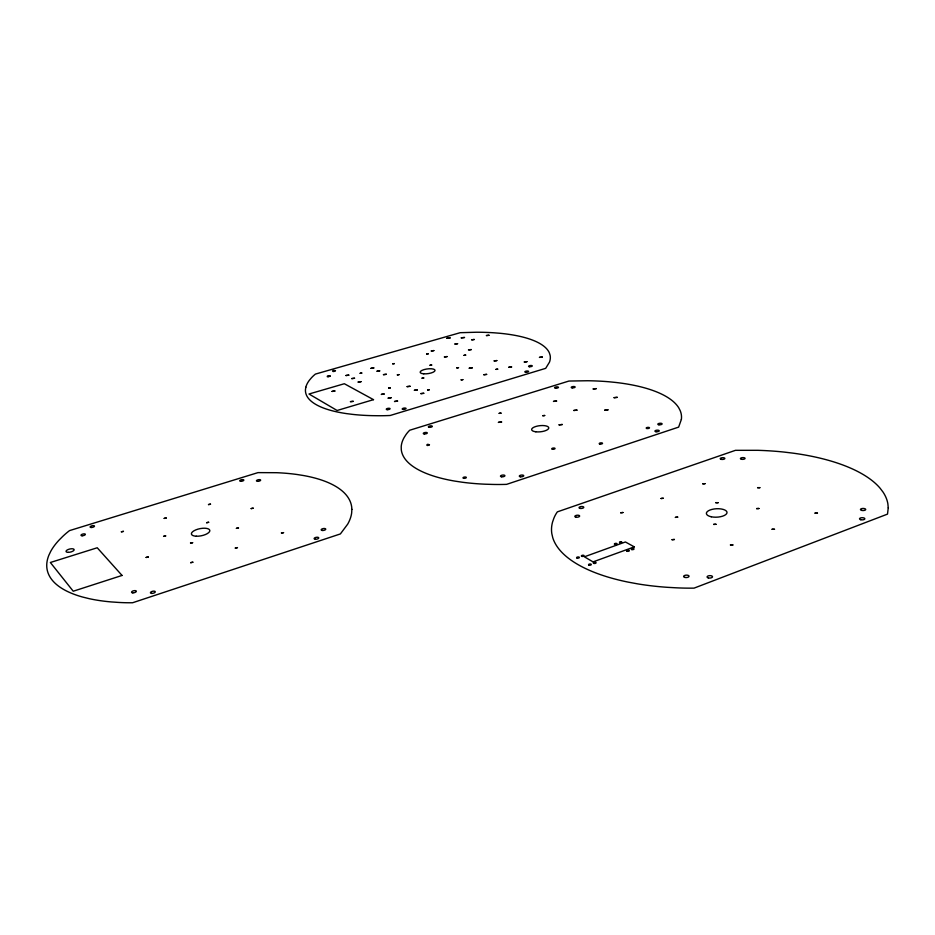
<?xml version="1.0" encoding="UTF-8"?>
<svg xmlns="http://www.w3.org/2000/svg" width="935" height="935" viewBox="0 0 935 935"><rect width="100%" height="100%" fill="white"/><g stroke="black" fill="none" stroke-linecap="round" stroke-linejoin="round"><path stroke-width="1.4" d="M454.959 344.033L457.718 343.683L454.959 343.998M253.175 508.184L251.164 508.593L253.175 508.184M488.982 335.233L486.317 335.572L488.958 335.303M511.585 366.917L508.652 367.28L511.574 367.011M677.688 517.137L675.409 517.371L677.688 517.137M391.192 397.679L388.2 398.146L391.192 397.679M237.443 547.618L235.316 548.062L237.443 547.618M238.483 527.936L236.426 528.357L238.483 527.936M674.404 539.472L672.055 539.705L674.404 539.472M471.252 349.538L468.447 349.9L471.228 349.632M335.455 370.681C332.276 373.264 330.92 369.313 335.455 370.681M663.266 498.273L661.057 498.495L663.266 498.273M351.864 509.4L351.654 512.953A141.945 55.107 -11.2 0 1 347.68 524.161L340.387 533.932L132.595 602.748A109.991 43.454 -11.9 0 1 115.437 602.21L111.394 601.941A143.172 55.714 -11.6 0 1 89.152 598.657L82.631 597.044A143.172 55.714 -11.6 0 1 48.924 555.098L50.735 551.323A143.172 55.714 -11.6 0 1 59.185 539.962L61.056 538.104A107.139 41.082 -12 0 1 69.517 530.612L258.002 472.619L276.666 472.701A141.945 55.107 -11.2 0 1 297.283 474.536L303.641 475.553A141.945 55.107 -11.2 0 1 351.864 509.4M474.22 339.487L471.567 339.849L474.22 339.463M888.25 507.857L887.514 514.11L694.062 588.127A120.673 50.911 -2.9 0 1 672.744 587.612L667.59 587.332A157.22 64.924 -3 0 1 637.787 583.896L628.507 582.189A157.22 64.924 -3 0 1 552.772 537.742L551.837 533.756A157.22 64.924 -3 0 1 552.643 521.742L553.345 519.778A116.676 48.153 -3.6 0 1 557.353 511.866L735.448 450.331L757.946 450.319A156.612 63.825 -2.7 0 1 784.278 452.096L792.798 453.124A156.612 63.825 -2.7 0 1 880.104 488.222L882.944 491.95A156.612 63.825 -2.7 0 1 887.864 503.766L888.25 507.857M354.54 378.196L351.665 378.617L354.517 378.278M486.644 374.397L483.687 374.76L486.632 374.362M384.145 393.962L381.258 394.406L384.121 394.056M208.657 522.279L206.623 522.7L208.657 522.279M210.504 504.164L208.517 504.573L210.504 504.164M410.068 386.284L407.122 386.623L410.068 386.284M386.342 374.281L383.479 374.654L386.342 374.281M450.097 337.874L446.673 338.306L450.074 337.967M433.852 350.602L431.082 350.976L433.852 350.578M423.777 393.226L420.785 393.658L423.754 393.331M192.844 562.216L190.693 562.671L192.844 562.216M373.801 367.934L370.985 368.332L373.801 367.934M192.61 542.709L190.53 543.025L192.61 542.709M622.932 512.52L620.688 512.754L622.932 512.52M496.824 360.571L493.937 360.91L496.824 360.594M542.323 357.076L539.495 357.38L542.323 357.076M330.184 376.01C326.116 378.745 326.303 374.374 330.184 376.045M379.692 370.914L376.828 371.277L379.692 370.879M353.231 401.325L350.344 401.664L353.22 401.36M464.508 337.43L461.06 337.851L464.473 337.535M417.255 389.93L414.263 390.281L417.255 389.965M617.193 397.34L614.085 397.679L617.193 397.34M165.659 535.93L163.59 536.363L165.659 535.93M166.208 517.99L164.186 518.399L166.208 517.99M607.96 409.834L604.781 410.173L607.96 409.834M526.943 361.693L524.103 361.985L526.943 361.658M305.827 387.254L305.464 389.591A114.257 36.43 -7.8 0 0 346.733 413.644L352.682 414.392A114.257 36.43 -7.8 0 0 372.247 415.654L375.706 415.701A87.341 28.272 -7.9 0 0 390.175 415.491L545.689 368.343L549.453 362.196A113.719 36.033 -7.5 0 0 550.096 355.218L549.406 353.021A113.719 36.033 -7.5 0 0 500.05 333.292L494.346 332.825A113.719 36.033 -7.5 0 0 476.219 332.241L460.184 332.696L315.422 374.082A85.412 27.057 -8.1 0 0 310.514 378.909L309.497 380.101A114.257 36.43 -7.8 0 0 305.827 387.254M334.882 391.005L332.065 391.414L334.882 391.005M361.003 381.667L358.175 382.053L361.003 381.667M348.802 375.157L345.962 375.519L348.802 375.157M148.256 557.003L146.129 557.447L148.256 557.003M397.562 401.092L394.547 401.477L397.562 401.092M447.105 356.597L444.289 356.936L447.105 356.562M596.25 388.621L593.199 388.96L596.25 388.621M472.163 367.887L469.253 368.215L472.163 367.887M576.965 410.138L573.821 410.477L576.965 410.138M123.432 531.372L121.386 531.793L123.432 531.372M681.37 419.406L678.635 427.12L506.595 484.365A100.103 36.734 -6.3 0 1 489.519 484.33L485.429 484.213A130.76 47.124 -6.2 0 1 462.019 482.191L454.831 481.104A130.76 47.124 -6.2 0 1 401.279 449.618L401.22 446.673A130.76 47.124 -6.2 0 1 404.037 437.709L404.972 436.224A97.497 34.969 -6.7 0 1 409.705 430.24L568.936 381.048L587.507 380.744A130.164 46.505 -5.9 0 1 608.814 381.76L615.581 382.438A130.164 46.505 -5.9 0 1 678.775 407.87L680.189 410.64A130.164 46.505 -5.9 0 1 681.37 419.406M562.274 424.502L559.072 424.841L562.274 424.502M501.581 422.012L498.449 422.375L501.581 422.012M556.582 401.057L553.52 401.395L556.582 401.057M544.696 415.502L542.814 415.713L544.696 415.502M621.74 542.171C618.818 544.532 618.643 540.22 621.74 542.171M501.008 413.153L499.161 413.352L501.008 413.153M497.689 369.185L495.982 369.372L497.689 369.185M462.86 379.645L461.142 379.844L462.86 379.645M465.665 355.101L464.041 355.347L465.665 355.101M458.501 367.654L456.841 367.911L458.501 367.654M429.329 389.731L427.599 389.93L429.329 389.731M431.678 365.047L430.03 365.234L431.678 365.047M423.742 377.974L422.059 378.161L423.742 377.974M817.447 513.14L815.039 513.128L817.447 513.14M428.218 353.816L426.617 354.061L428.218 353.816M399.023 374.619L397.363 374.877L399.023 374.619M390.304 387.896L388.598 388.095L390.304 387.896M774.496 529.292L772.088 529.268L774.496 529.292M394.325 363.61L392.7 363.797L394.325 363.61M758.928 508.5L756.614 508.605L758.928 508.5M283.539 532.646L281.447 532.973L283.539 532.646M732.876 544.965L730.457 544.93L732.876 544.965M759.851 487.673L757.595 487.673L759.851 487.673M361.763 373.053L360.127 373.299L361.763 373.053M429.434 444.768C425.799 447.257 426.079 442.863 429.434 444.768M715.988 524.29L713.662 524.395L715.988 524.29M718.08 502.691L715.813 502.679L718.08 502.691M705.002 483.675L702.804 483.792L705.002 483.675M634.316 546.881L593.035 561.888L584.375 556.804L625.41 541.973L634.316 546.881M122.041 575.446L73.234 591.224L50.361 562.496L97.228 547.77L122.041 575.446M373.509 399.654L337.103 410.488L308.994 394.009L344.337 383.736L373.509 399.654M387.219 409.659A1.94 0.655 -8.2 0 0 390.094 408.724A1.94 0.655 -8.2 0 0 387.195 408.525A1.94 0.655 -8.2 0 0 387.219 409.659M403.23 409.425A1.952 0.655 -8 0 0 406.059 408.466A1.952 0.655 -8 0 0 403.102 408.291A1.952 0.655 -8 0 0 403.23 409.425M525.762 372.282A1.893 0.608 -6.4 0 0 528.579 371.464A1.893 0.608 -6.4 0 0 525.762 371.218A1.893 0.608 -6.4 0 0 525.762 372.282M529.49 366.73A1.87 0.596 -6.4 0 0 532.284 365.936A1.87 0.596 -6.4 0 0 529.502 365.69A1.87 0.596 -6.4 0 0 529.49 366.73M423.742 373.813A7.515 2.384 -7.6 0 0 435.044 370.435A7.515 2.384 -7.6 0 0 423.964 369.629A7.515 2.384 -7.6 0 0 423.742 373.813M424.268 433.945A2.045 0.725 -7.7 0 0 427.318 432.963A2.045 0.725 -7.7 0 0 424.291 432.683A2.045 0.725 -7.7 0 0 424.268 433.945M501.627 476.792A2.232 0.853 -6.5 0 0 504.923 475.705A2.232 0.853 -6.5 0 0 501.569 475.296A2.232 0.853 -6.5 0 0 501.627 476.792M520.374 476.78A2.244 0.865 -6.2 0 0 523.752 475.74A2.244 0.865 -6.2 0 0 520.444 475.272A2.244 0.865 -6.2 0 0 520.374 476.78M656.008 431.725A2.186 0.795 -4.4 0 0 659.257 430.801A2.186 0.795 -4.4 0 0 655.961 430.357A2.186 0.795 -4.4 0 0 656.008 431.725M658.906 424.782A2.162 0.771 -4.4 0 0 662.132 423.882A2.162 0.771 -4.4 0 0 658.883 423.438A2.162 0.771 -4.4 0 0 658.906 424.782M572.185 387.861A1.975 0.655 -5.8 0 0 575.142 387.032A1.975 0.655 -5.8 0 0 572.208 386.716A1.975 0.655 -5.8 0 0 572.185 387.861M555.542 388.189A1.963 0.655 -6 0 0 558.464 387.347A1.963 0.655 -6 0 0 555.519 387.055A1.963 0.655 -6 0 0 555.542 388.189M429.352 427.33A2.022 0.713 -7.6 0 0 432.332 426.348A2.022 0.713 -7.6 0 0 429.305 426.103A2.022 0.713 -7.6 0 0 429.352 427.33M535.848 431.795A8.602 3.074 -6.1 0 0 548.775 427.973A8.602 3.074 -6.1 0 0 536.024 426.418A8.602 3.074 -6.1 0 0 535.848 431.795M599.767 444.02A1.683 0.619 -5.1 0 0 602.514 443.459A1.683 0.619 -5.1 0 0 600.317 442.921A1.683 0.619 -5.1 0 0 599.767 444.02M646.763 428.487A1.671 0.596 -4.5 0 0 649.486 427.961A1.671 0.596 -4.5 0 0 647.312 427.435A1.671 0.596 -4.5 0 0 646.763 428.487M552.445 449.244A1.671 0.619 -5.8 0 0 555.051 448.566A1.671 0.619 -5.8 0 0 552.702 448.145A1.671 0.619 -5.8 0 0 552.445 449.244M463.877 478.334A1.706 0.655 -7.1 0 0 466.343 477.458A1.706 0.655 -7.1 0 0 463.748 477.212A1.706 0.655 -7.1 0 0 463.877 478.334M861.766 510.416A2.641 1.052 -0.6 0 0 865.728 509.47A2.641 1.052 -0.6 0 0 861.778 508.593A2.641 1.052 -0.6 0 0 861.766 510.416M576.077 517.184A2.419 0.993 -5.2 0 0 579.653 516.015A2.419 0.993 -5.2 0 0 575.995 515.454A2.419 0.993 -5.2 0 0 576.077 517.184M684.981 577.444A2.711 1.204 -2.9 0 0 689.048 576.24A2.711 1.204 -2.9 0 0 684.993 575.341A2.711 1.204 -2.9 0 0 684.981 577.444M708.356 577.935A2.735 1.216 -2.4 0 0 712.528 576.801A2.735 1.216 -2.4 0 0 708.52 575.82A2.735 1.216 -2.4 0 0 708.356 577.935M860.714 519.708A2.676 1.087 -0.5 0 0 864.852 518.832A2.676 1.087 -0.5 0 0 860.983 517.826A2.676 1.087 -0.5 0 0 860.714 519.708M580.167 508.418A2.396 0.97 -5.2 0 0 583.791 507.343A2.396 0.97 -5.2 0 0 580.261 506.723A2.396 0.97 -5.2 0 0 580.167 508.418M721.341 459.377A2.326 0.877 -3.2 0 0 724.87 458.466A2.326 0.877 -3.2 0 0 721.423 457.846A2.326 0.877 -3.2 0 0 721.341 459.377M711.243 516.774A10.332 4.219 -2.9 0 0 727.009 512.672A10.332 4.219 -2.9 0 0 711.839 509.435A10.332 4.219 -2.9 0 0 711.243 516.774M741.502 459.295A2.349 0.888 -2.9 0 0 745.078 458.419A2.349 0.888 -2.9 0 0 741.642 457.753A2.349 0.888 -2.9 0 0 741.502 459.295M589.003 565.137A1.402 0.619 -4.8 0 0 591.282 564.635A1.402 0.619 -4.8 0 0 589.471 564.062A1.402 0.619 -4.8 0 0 589.003 565.137M581.967 556.395A1.379 0.596 -5 0 0 584.118 555.787A1.379 0.596 -5 0 0 582.143 555.343A1.379 0.596 -5 0 0 581.967 556.395M593.889 563.419A1.391 0.608 -4.7 0 0 596.086 562.847A1.391 0.608 -4.7 0 0 594.146 562.344A1.391 0.608 -4.7 0 0 593.889 563.419M614.821 544.427A1.367 0.584 -4.4 0 0 617.065 543.983A1.367 0.584 -4.4 0 0 615.312 543.41A1.367 0.584 -4.4 0 0 614.821 544.427M627.256 551.311A1.391 0.596 -4.1 0 0 629.348 550.68A1.391 0.596 -4.1 0 0 627.292 550.271A1.391 0.596 -4.1 0 0 627.256 551.311M631.768 549.57A1.391 0.596 -4.1 0 0 634.012 549.079A1.391 0.596 -4.1 0 0 632.165 548.518A1.391 0.596 -4.1 0 0 631.768 549.57M577.082 558.078A1.379 0.596 -5 0 0 579.338 557.587A1.379 0.596 -5 0 0 577.561 557.015A1.379 0.596 -5 0 0 577.082 558.078M315.399 539.261A2.349 0.958 -9.6 0 0 318.753 537.87A2.349 0.958 -9.6 0 0 315.153 537.625A2.349 0.958 -9.6 0 0 315.399 539.261M151.786 593.409A2.489 1.028 -12.6 0 0 155.28 591.75A2.489 1.028 -12.6 0 0 151.482 591.656A2.489 1.028 -12.6 0 0 151.786 593.409M257.604 481.326A2.127 0.771 -10.2 0 0 260.655 480.099A2.127 0.771 -10.2 0 0 257.406 479.994A2.127 0.771 -10.2 0 0 257.604 481.326M240.727 481.291A2.115 0.771 -10.4 0 0 243.848 480.111A2.115 0.771 -10.4 0 0 240.704 479.947A2.115 0.771 -10.4 0 0 240.727 481.291M91.326 527.492A2.232 0.818 -12.7 0 0 94.493 526.078A2.232 0.818 -12.7 0 0 91.104 526.078A2.232 0.818 -12.7 0 0 91.326 527.492M82.128 535.767A2.267 0.841 -12.9 0 0 85.377 534.341A2.267 0.841 -12.9 0 0 81.999 534.317A2.267 0.841 -12.9 0 0 82.128 535.767M132.817 592.86A2.478 1.017 -12.9 0 0 136.358 591.236A2.478 1.017 -12.9 0 0 132.641 591.107A2.478 1.017 -12.9 0 0 132.817 592.86M196.268 536.222A9.397 3.635 -11.4 0 0 209.837 530.531A9.397 3.635 -11.4 0 0 195.719 529.923A9.397 3.635 -11.4 0 0 196.268 536.222M322.423 530.472A2.326 0.935 -9.5 0 0 325.754 529.105A2.326 0.935 -9.5 0 0 322.189 528.871A2.326 0.935 -9.5 0 0 322.423 530.472M68.138 552.351A4.184 1.578 -13.2 0 0 74.169 549.675A4.184 1.578 -13.2 0 0 67.939 549.605A4.184 1.578 -13.2 0 0 68.138 552.351"/></g></svg>
